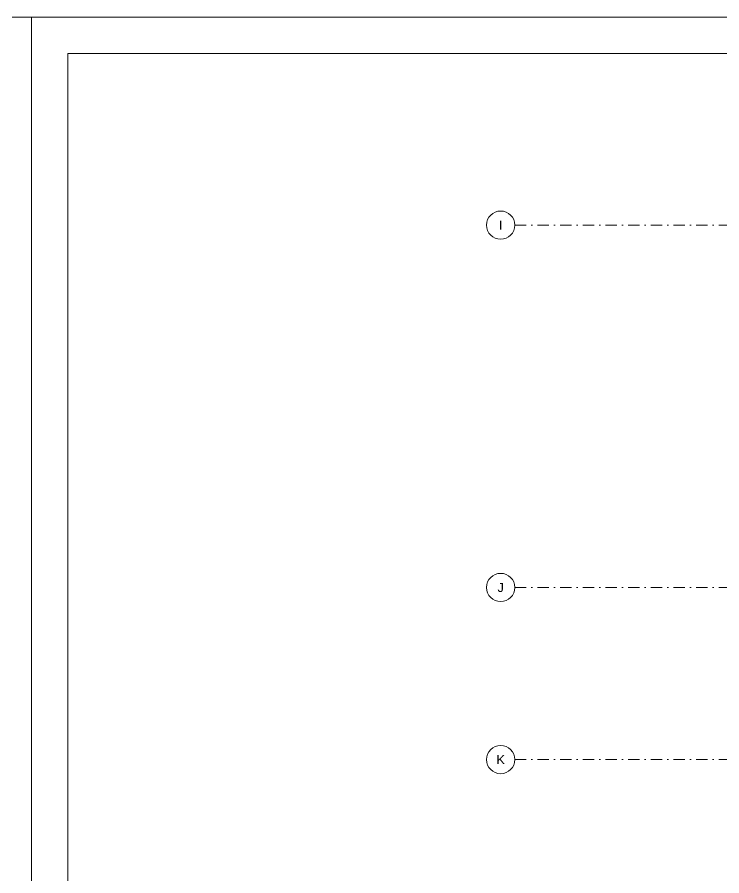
# Model space of a CAD drawing. Extents: x -9059 to 11889, y -1514 to 6575.
# Drawn here: x 5912 to 7469, y 2309 to 4205 of the extents above; entities that cross this region are included whole.
import ezdxf
from ezdxf.enums import TextEntityAlignment as Align

# ---------------------------------------------------------------- set-up
doc = ezdxf.new("R2010")
doc.units = 0
doc.header["$LTSCALE"] = 25
doc.header["$MEASUREMENT"] = 0
doc.linetypes.add('DASHDOT', pattern=[1, 0.5, -0.25, 0, -0.25])
doc.layers.get('0').update_dxf_attribs({"color": 9, "lineweight": 9})
doc.layers.add('24', color=9, linetype='DASHDOT', lineweight=9)
doc.layers.add('40A', color=9, linetype='Continuous', lineweight=9)
doc.styles.add('$1$Arial', font='arial.ttf', dxfattribs={"height": 2.5})

# ---------------------------------------------------------------- blocks, each defined once
blk = doc.blocks.new('$0$0_aks')
at = {"linetype": 'Continuous'}
blk.add_circle((0, 0), 3.12, dxfattribs=at)
at = {"style": '$1$Arial'}
blk.add_attdef('AKS', text='', height=2.5, dxfattribs=at).set_placement((0, 0), align=Align.MIDDLE_CENTER)

msp = doc.modelspace()

# ---------------------------------------------------------------- linework, layer by layer
at = {"layer": '24', "ltscale": 2}
for points in [[(7011.53, 3745.87), (10534.06, 3745.87)], [(7011.53, 2945.87), (10534.06, 2945.87)], [(7011.53, 2565.87), (10534.06, 2565.87)]]:
    msp.add_lwpolyline(points, dxfattribs=at)
at = {"layer": '40A'}
for points in [[(5944, 4205), (-1, 4205), (-1, 0), (5944, 0)], [(11889, 4205), (5944, 4205), (5944, 0), (11889, 0)], [(11349.06, 80), (6024, 80), (6024, 4125), (11349.06, 4125)]]:
    msp.add_lwpolyline(points, close=True, dxfattribs=at)

# ---------------------------------------------------------------- block references
at = {"layer": '24'}
ref = msp.add_blockref('$0$0_aks', (6980.28, 3745.87), dxfattribs=dict(at, xscale=10, yscale=10, zscale=10))
ref.add_attrib('AKS', 'I', dxfattribs={"layer": '0', "height": 20, "style": '$1$Arial'}).set_placement((6980.28, 3745.87), align=Align.MIDDLE_CENTER)
ref = msp.add_blockref('$0$0_aks', (6980.28, 2945.87), dxfattribs=dict(at, xscale=10, yscale=10, zscale=10))
ref.add_attrib('AKS', 'J', dxfattribs={"layer": '0', "height": 20, "style": '$1$Arial'}).set_placement((6980.28, 2945.87), align=Align.MIDDLE_CENTER)
ref = msp.add_blockref('$0$0_aks', (6980.28, 2565.87), dxfattribs=dict(at, xscale=10, yscale=10, zscale=10))
ref.add_attrib('AKS', 'K', dxfattribs={"layer": '0', "height": 20, "style": '$1$Arial'}).set_placement((6980.28, 2565.87), align=Align.MIDDLE_CENTER)

doc.saveas('drawing.dxf')
